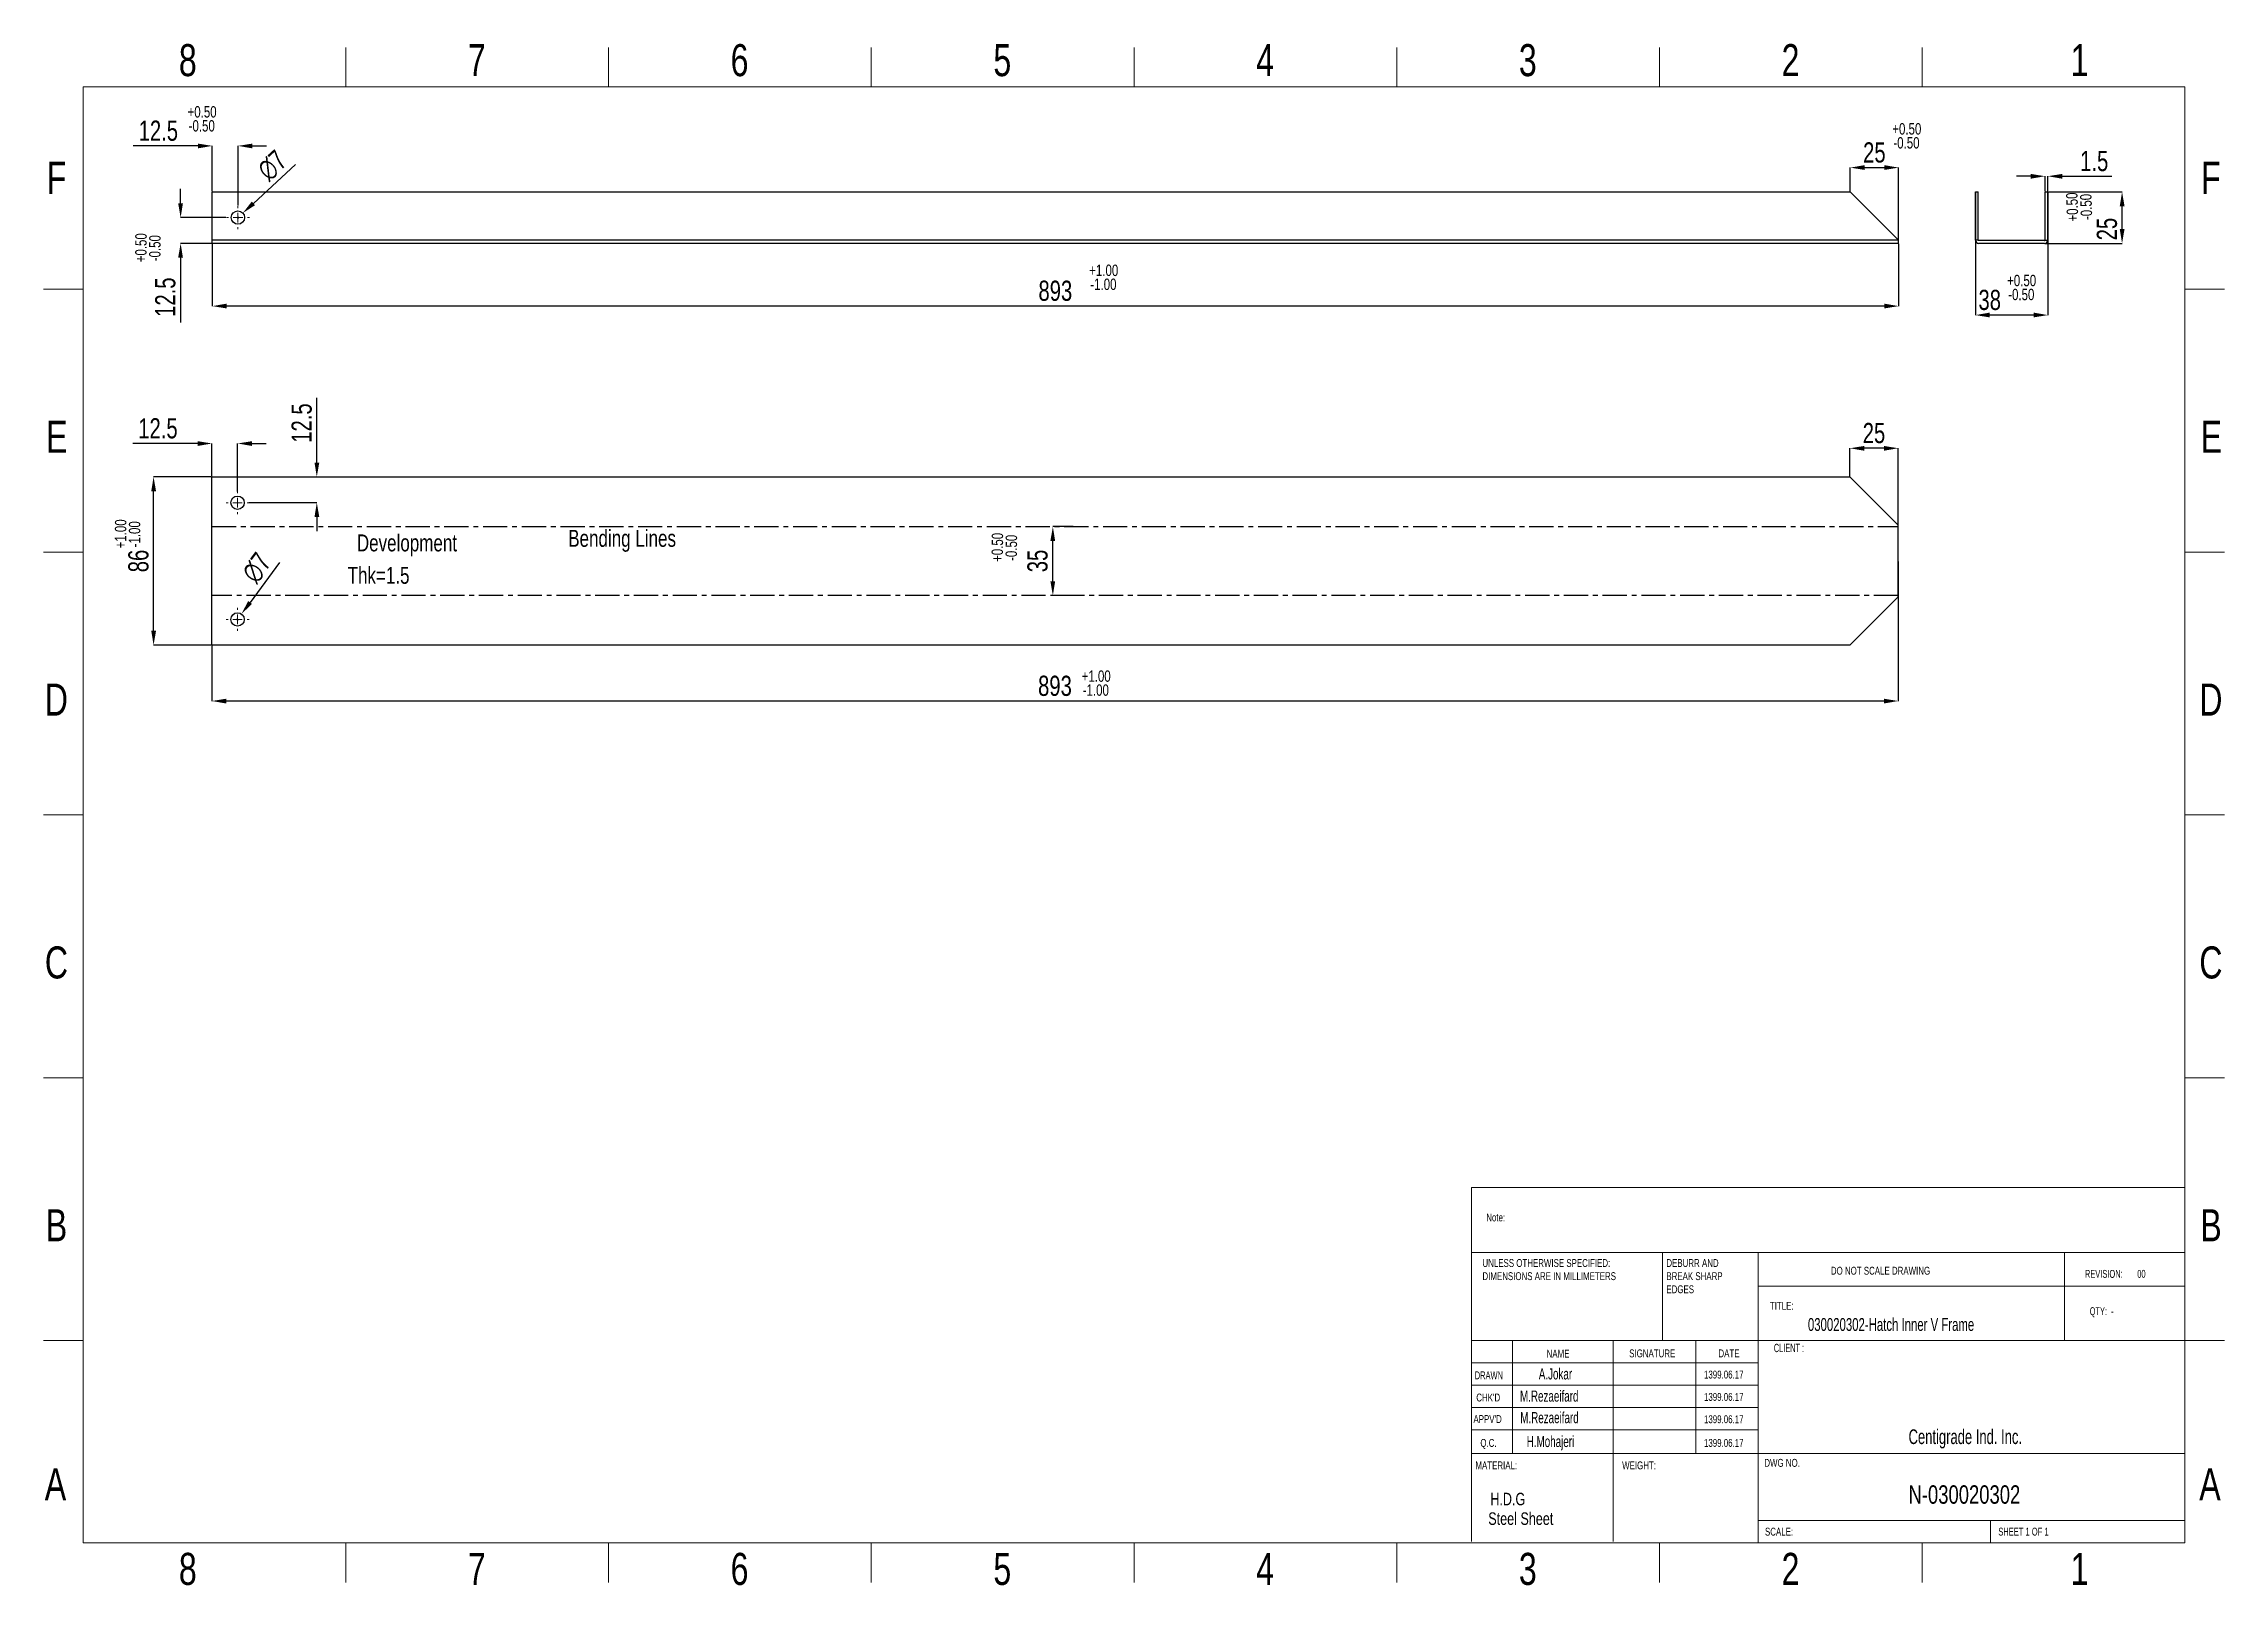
# Model space of a CAD drawing. Header units: millimetres. Extents: x 340 to 1484, y -48 to 760.
import ezdxf

# ---------------------------------------------------------------- set-up
doc = ezdxf.new("R2010")
doc.units = ezdxf.units.MM
doc.linetypes.add('CENTERX2', pattern=[20.32, 12.7, -2.54, 2.54, -2.54])
doc.styles.add('SLDTEXTSTYLE0', font='TXT', dxfattribs={"width": 0.75})
doc.styles.add('SLDTEXTSTYLE1', font='TXT', dxfattribs={"width": 0.686449})
doc.styles.add('SLDTEXTSTYLE2', font='TXT', dxfattribs={"width": 0.652778})
doc.styles.add('SLDTEXTSTYLE3', font='TXT', dxfattribs={"width": 0.692308})
doc.styles.add('SLDTEXTSTYLE4', font='TXT', dxfattribs={"width": 0.660714})
doc.styles.add('SLDTEXTSTYLE5', font='TXT', dxfattribs={"width": 0.678571})
doc.dimstyles.new('SLDDIMSTYLE0', dxfattribs={"dimscale": 5, "dimtxt": 2.116667, "dimasz": 1.5, "dimexe": 0, "dimexo": 0.0625, "dimgap": 0.529167, "dimtad": 1, "dimdec": 1, "dimrnd": 1e-09, "dimzin": 12, "dimdsep": 46, "dimtxsty": 'SLDTEXTSTYLE0', "dimcen": 0.09, "dimadec": 0, "dimazin": 3, "dimtfac": 1, "dimtdec": 1, "dimtofl": 0, "dimtmove": 0, "dimatfit": 3, "dimfxl": 1, "dimfrac": 2, "dimtolj": 1, "dimtzin": 12, "dimarcsym": 0})

# ---------------------------------------------------------------- blocks, each defined once
blk = doc.blocks.new('SW_CENTERMARKSYMBOL_0')
at = {"color": 0, "linetype": 'Continuous', "lineweight": 0}
for p, q in [((-0.5, 0), (-0.6, 0)), ((0, 0), (-0.25, 0)), ((0, 0.5), (0, 0.6)), ((0, 0), (0, 0.25)), ((0, 0), (0, -0.25)), ((0, 0), (0.25, 0)), ((0.5, 0), (0.6, 0)), ((0, -0.5), (0, -0.6))]:
    blk.add_line(p, q, dxfattribs=at)
blk = doc.blocks.new('SW_CENTERMARKSYMBOL_1')
at = {"color": 0, "linetype": 'Continuous', "lineweight": 0}
for p, q in [((-0.5, 0), (-0.6, 0)), ((0, 0), (-0.25, 0)), ((0, 0.5), (0, 0.6)), ((0, 0), (0, 0.25)), ((0, 0), (0, -0.25)), ((0, 0), (0.25, 0)), ((0.5, 0), (0.6, 0)), ((0, -0.5), (0, -0.6))]:
    blk.add_line(p, q, dxfattribs=at)
blk = doc.blocks.new('SW_CENTERMARKSYMBOL_2')
at = {"color": 0, "linetype": 'Continuous', "lineweight": 0}
for p, q in [((-0.5, 0), (-0.6, 0)), ((0, 0), (-0.25, 0)), ((0, 0.5), (0, 0.6)), ((0, 0), (0, 0.25)), ((0, 0), (0, -0.25)), ((0, 0), (0.25, 0)), ((0.5, 0), (0.6, 0)), ((0, -0.5), (0, -0.6))]:
    blk.add_line(p, q, dxfattribs=at)
blk = doc.blocks.new('SW_NOTE_62')
at = {"color": 0, "linetype": 'Continuous', "lineweight": 0, "char_height": 1.5, "attachment_point": 1, "style": 'SLDTEXTSTYLE0'}
for s, insert in [('UNLESS OTHERWISE SPECIFIED:', (0, 1.93)), ('DIMENSIONS ARE IN MILLIMETERS', (0, -0.57))]:
    blk.add_mtext(s, dxfattribs=dict(at, insert=insert))
blk = doc.blocks.new('SW_NOTE_63')
at = {"color": 0, "linetype": 'Continuous', "lineweight": 0, "char_height": 1.5, "attachment_point": 1, "style": 'SLDTEXTSTYLE0'}
for s, insert in [('DEBURR AND', (0, 1.93)), ('BREAK SHARP', (0, -0.57)), ('EDGES', (0, -3.07))]:
    blk.add_mtext(s, dxfattribs=dict(at, insert=insert))
blk = doc.blocks.new('*D6')
at = {"color": 0, "lineweight": -2, "transparency": 16777216}
for p, q in [((1353.3, 682.3), (1353.3, 618)), ((1391.3, 682.3), (1391.3, 618)), ((1383.8, 618), (1360.8, 618))]:
    blk.add_line(p, q, dxfattribs=at)
at = {"color": 0, "transparency": 16777216}
for points in [[(1360.8, 619.3), (1360.8, 616.8), (1353.3, 618)], [(1383.8, 619.3), (1383.8, 616.8), (1391.3, 618)]]:
    blk.add_solid(points, dxfattribs=at)
at = {"layer": 'Defpoints', "color": 0, "transparency": 16777216}
for p in [(1353.3, 682.6), (1391.3, 682.6), (1353.3, 618)]:
    blk.add_point(p, dxfattribs=at)
at = {"color": 0, "transparency": 16777216, "insert": (1360.8, 625.9), "char_height": 10.58, "attachment_point": 5, "style": 'SLDTEXTSTYLE0'}
blk.add_mtext('\\A1;38', dxfattribs=at)
blk = doc.blocks.new('*D7')
at = {"color": 0, "lineweight": -2, "transparency": 16777216}
for p, q in [((1391.6, 682.6), (1430.2, 682.6)), ((1430.2, 663.1), (1430.2, 675.1)), ((1389.9, 655.6), (1430.2, 655.6))]:
    blk.add_line(p, q, dxfattribs=at)
at = {"color": 0, "transparency": 16777216}
for points in [[(1429, 675.1), (1431.5, 675.1), (1430.2, 682.6)], [(1429, 663.1), (1431.5, 663.1), (1430.2, 655.6)]]:
    blk.add_solid(points, dxfattribs=at)
at = {"layer": 'Defpoints', "color": 0, "transparency": 16777216}
for p in [(1391.3, 682.6), (1430.2, 682.6), (1389.6, 655.6)]:
    blk.add_point(p, dxfattribs=at)
at = {"color": 0, "transparency": 16777216, "insert": (1422.3, 663.1), "char_height": 10.58, "attachment_point": 5, "rotation": 90, "style": 'SLDTEXTSTYLE0'}
blk.add_mtext('\\A1;25', dxfattribs=at)
blk = doc.blocks.new('*D8')
at = {"color": 0, "lineweight": -2, "transparency": 16777216}
for p, q in [((1382.3, 690.8), (1374.8, 690.8)), ((1389.8, 682.9), (1389.8, 690.8)), ((1391.3, 682.9), (1391.3, 690.8)), ((1398.8, 690.8), (1424.8, 690.8))]:
    blk.add_line(p, q, dxfattribs=at)
at = {"color": 0, "transparency": 16777216}
for points in [[(1382.3, 692), (1382.3, 689.5), (1389.8, 690.8)], [(1398.8, 692), (1398.8, 689.5), (1391.3, 690.8)]]:
    blk.add_solid(points, dxfattribs=at)
at = {"layer": 'Defpoints', "color": 0, "transparency": 16777216}
for p in [(1391.3, 690.8), (1389.8, 682.6), (1391.3, 682.6)]:
    blk.add_point(p, dxfattribs=at)
at = {"color": 0, "transparency": 16777216, "insert": (1415.6, 698.7), "char_height": 10.58, "attachment_point": 5, "style": 'SLDTEXTSTYLE0'}
blk.add_mtext('\\A1;1.5', dxfattribs=at)
blk = doc.blocks.new('*D9')
at = {"color": 0, "lineweight": -2, "transparency": 16777216}
for p, q in [((421.2, 706.7), (387.2, 706.7)), ((428.7, 682.9), (428.7, 706.7)), ((442.2, 675.4), (442.2, 706.7)), ((449.7, 706.7), (457.2, 706.7))]:
    blk.add_line(p, q, dxfattribs=at)
at = {"color": 0, "transparency": 16777216}
for points in [[(421.2, 707.9), (421.2, 705.4), (428.7, 706.7)], [(449.7, 707.9), (449.7, 705.4), (442.2, 706.7)]]:
    blk.add_solid(points, dxfattribs=at)
at = {"layer": 'Defpoints', "color": 0, "transparency": 16777216}
for p in [(428.7, 706.7), (428.7, 682.6), (442.2, 675.1)]:
    blk.add_point(p, dxfattribs=at)
at = {"color": 0, "transparency": 16777216, "insert": (400.4, 714.6), "char_height": 10.58, "attachment_point": 5, "style": 'SLDTEXTSTYLE0'}
blk.add_mtext('\\A1;12.5', dxfattribs=at)
blk = doc.blocks.new('*D10')
at = {"color": 0, "lineweight": -2, "transparency": 16777216}
for p, q in [((412.1, 676.6), (412.1, 684.1)), ((435.8, 669.1), (412.1, 669.1)), ((428.3, 655.6), (412.1, 655.6)), ((412.1, 648.1), (412.1, 614.1))]:
    blk.add_line(p, q, dxfattribs=at)
at = {"color": 0, "transparency": 16777216}
for points in [[(410.8, 676.6), (413.3, 676.6), (412.1, 669.1)], [(410.8, 648.1), (413.3, 648.1), (412.1, 655.6)]]:
    blk.add_solid(points, dxfattribs=at)
at = {"layer": 'Defpoints', "color": 0, "transparency": 16777216}
for p in [(436.2, 669.1), (412.1, 655.6), (428.7, 655.6)]:
    blk.add_point(p, dxfattribs=at)
at = {"color": 0, "transparency": 16777216, "insert": (404.1, 627.4), "char_height": 10.58, "attachment_point": 5, "rotation": 90, "style": 'SLDTEXTSTYLE0'}
blk.add_mtext('\\A1;12.5', dxfattribs=at)
blk = doc.blocks.new('*D11')
at = {"color": 0, "lineweight": -2, "transparency": 16777216}
for p, q in [((472.4, 696.9), (450.3, 676.5)), ((441.7, 669.1), (442.6, 669.1)), ((442.2, 668.7), (442.2, 669.6))]:
    blk.add_line(p, q, dxfattribs=at)
at = {"color": 0, "transparency": 16777216}
blk.add_solid([(449.4, 677.5), (451.1, 675.6), (444.7, 671.5)], dxfattribs=at)
at = {"layer": 'Defpoints', "color": 0, "transparency": 16777216}
for p in [(439.6, 666.7), (444.7, 671.5)]:
    blk.add_point(p, dxfattribs=at)
at = {"color": 0, "transparency": 16777216, "insert": (460.2, 696.4), "char_height": 10.58, "attachment_point": 5, "rotation": 42.571, "style": 'SLDTEXTSTYLE0'}
blk.add_mtext('\\A1;∅7', dxfattribs=at)
blk = doc.blocks.new('*D12')
at = {"color": 0, "lineweight": -2, "transparency": 16777216}
for p, q in [((428.7, 655.3), (428.7, 622.7)), ((1313, 655.3), (1313, 622.7)), ((1305.5, 622.7), (436.2, 622.7))]:
    blk.add_line(p, q, dxfattribs=at)
at = {"color": 0, "transparency": 16777216}
for points in [[(436.2, 624), (436.2, 621.5), (428.7, 622.7)], [(1305.5, 624), (1305.5, 621.5), (1313, 622.7)]]:
    blk.add_solid(points, dxfattribs=at)
at = {"layer": 'Defpoints', "color": 0, "transparency": 16777216}
for p in [(428.7, 655.6), (1313, 655.6), (428.7, 622.7)]:
    blk.add_point(p, dxfattribs=at)
at = {"color": 0, "transparency": 16777216, "insert": (870.8, 630.7), "char_height": 10.58, "attachment_point": 5, "style": 'SLDTEXTSTYLE0'}
blk.add_mtext('\\A1;893', dxfattribs=at)
blk = doc.blocks.new('*D13')
at = {"color": 0, "lineweight": -2, "transparency": 16777216}
for p, q in [((1287.7, 682.9), (1287.7, 695.3)), ((1295.2, 695.3), (1305.5, 695.3)), ((1313, 655.9), (1313, 695.3))]:
    blk.add_line(p, q, dxfattribs=at)
at = {"color": 0, "transparency": 16777216}
for points in [[(1295.2, 696.6), (1295.2, 694.1), (1287.7, 695.3)], [(1305.5, 696.6), (1305.5, 694.1), (1313, 695.3)]]:
    blk.add_solid(points, dxfattribs=at)
at = {"layer": 'Defpoints', "color": 0, "transparency": 16777216}
for p in [(1313, 695.3), (1287.7, 682.6), (1313, 655.6)]:
    blk.add_point(p, dxfattribs=at)
at = {"color": 0, "transparency": 16777216, "insert": (1300.3, 703.2), "char_height": 10.58, "attachment_point": 5, "style": 'SLDTEXTSTYLE0'}
blk.add_mtext('\\A1;25', dxfattribs=at)
blk = doc.blocks.new('*D14')
at = {"color": 0, "lineweight": -2, "transparency": 16777216}
for p, q in [((428.1, 533.2), (397.9, 533.2)), ((397.9, 452.5), (397.9, 525.7)), ((428.1, 445), (397.9, 445))]:
    blk.add_line(p, q, dxfattribs=at)
at = {"color": 0, "transparency": 16777216}
for points in [[(396.7, 525.7), (399.2, 525.7), (397.9, 533.2)], [(396.7, 452.5), (399.2, 452.5), (397.9, 445)]]:
    blk.add_solid(points, dxfattribs=at)
at = {"layer": 'Defpoints', "color": 0, "transparency": 16777216}
for p in [(397.9, 533.2), (428.5, 533.2), (428.5, 445)]:
    blk.add_point(p, dxfattribs=at)
at = {"color": 0, "transparency": 16777216, "insert": (390, 489.1), "char_height": 10.58, "attachment_point": 5, "rotation": 90, "style": 'SLDTEXTSTYLE0'}
blk.add_mtext('\\A1;86', dxfattribs=at)
blk = doc.blocks.new('*D15')
at = {"color": 0, "lineweight": -2, "transparency": 16777216}
for p, q in [((880.2, 507.1), (869.5, 507.1)), ((869.5, 478.5), (869.5, 499.6)), ((880.2, 471), (869.5, 471))]:
    blk.add_line(p, q, dxfattribs=at)
at = {"color": 0, "transparency": 16777216}
for points in [[(868.2, 499.6), (870.7, 499.6), (869.5, 507.1)], [(868.2, 478.5), (870.7, 478.5), (869.5, 471)]]:
    blk.add_solid(points, dxfattribs=at)
at = {"layer": 'Defpoints', "color": 0, "transparency": 16777216}
for p in [(869.5, 507.1), (880.5, 507.1), (880.5, 471)]:
    blk.add_point(p, dxfattribs=at)
at = {"color": 0, "transparency": 16777216, "insert": (861.5, 489.1), "char_height": 10.58, "attachment_point": 5, "rotation": 90, "style": 'SLDTEXTSTYLE0'}
blk.add_mtext('\\A1;35', dxfattribs=at)
blk = doc.blocks.new('*D16')
at = {"color": 0, "lineweight": -2, "transparency": 16777216}
for p, q in [((421, 550.7), (387, 550.7)), ((428.5, 533.5), (428.5, 550.7)), ((442, 525.5), (442, 550.7)), ((449.5, 550.7), (457, 550.7))]:
    blk.add_line(p, q, dxfattribs=at)
at = {"color": 0, "transparency": 16777216}
for points in [[(421, 551.9), (421, 549.4), (428.5, 550.7)], [(449.5, 551.9), (449.5, 549.4), (442, 550.7)]]:
    blk.add_solid(points, dxfattribs=at)
at = {"layer": 'Defpoints', "color": 0, "transparency": 16777216}
for p in [(428.5, 550.7), (428.5, 533.2), (442, 525.2)]:
    blk.add_point(p, dxfattribs=at)
at = {"color": 0, "transparency": 16777216, "insert": (400.2, 558.6), "char_height": 10.58, "attachment_point": 5, "style": 'SLDTEXTSTYLE0'}
blk.add_mtext('\\A1;12.5', dxfattribs=at)
blk = doc.blocks.new('*D17')
at = {"color": 0, "lineweight": -2, "transparency": 16777216}
for p, q in [((483.5, 540.7), (483.5, 574.6)), ((464.8, 533.2), (483.5, 533.2)), ((447.8, 519.7), (483.5, 519.7)), ((483.5, 512.2), (483.5, 504.7))]:
    blk.add_line(p, q, dxfattribs=at)
at = {"color": 0, "transparency": 16777216}
for points in [[(482.3, 540.7), (484.8, 540.7), (483.5, 533.2)], [(482.3, 512.2), (484.8, 512.2), (483.5, 519.7)]]:
    blk.add_solid(points, dxfattribs=at)
at = {"layer": 'Defpoints', "color": 0, "transparency": 16777216}
for p in [(464.5, 533.2), (483.5, 533.2), (447.5, 519.7)]:
    blk.add_point(p, dxfattribs=at)
at = {"color": 0, "transparency": 16777216, "insert": (475.6, 561.4), "char_height": 10.58, "attachment_point": 5, "rotation": 90, "style": 'SLDTEXTSTYLE0'}
blk.add_mtext('\\A1;12.5', dxfattribs=at)
blk = doc.blocks.new('*D18')
at = {"color": 0, "lineweight": -2, "transparency": 16777216}
for p, q in [((463.9, 488.3), (448.5, 467.3)), ((441.5, 458.5), (442.4, 458.5)), ((442, 458), (442, 458.9))]:
    blk.add_line(p, q, dxfattribs=at)
at = {"color": 0, "transparency": 16777216}
blk.add_solid([(447.5, 468.1), (449.5, 466.6), (444, 461.3)], dxfattribs=at)
at = {"layer": 'Defpoints', "color": 0, "transparency": 16777216}
for p in [(444, 461.3), (439.9, 455.7)]:
    blk.add_point(p, dxfattribs=at)
at = {"color": 0, "transparency": 16777216, "insert": (452, 485.5), "char_height": 10.58, "attachment_point": 5, "rotation": 53.678, "style": 'SLDTEXTSTYLE0'}
blk.add_mtext('\\A1;∅7', dxfattribs=at)
blk = doc.blocks.new('*D19')
at = {"color": 0, "lineweight": -2, "transparency": 16777216}
for p, q in [((1312.8, 488.8), (1312.8, 415.7)), ((428.5, 444.7), (428.5, 415.7)), ((1305.3, 415.7), (436, 415.7))]:
    blk.add_line(p, q, dxfattribs=at)
at = {"color": 0, "transparency": 16777216}
for points in [[(436, 416.9), (436, 414.4), (428.5, 415.7)], [(1305.3, 416.9), (1305.3, 414.4), (1312.8, 415.7)]]:
    blk.add_solid(points, dxfattribs=at)
at = {"layer": 'Defpoints', "color": 0, "transparency": 16777216}
for p in [(1312.8, 489.1), (428.5, 445), (428.5, 415.7)]:
    blk.add_point(p, dxfattribs=at)
at = {"color": 0, "transparency": 16777216, "insert": (870.6, 423.6), "char_height": 10.58, "attachment_point": 5, "style": 'SLDTEXTSTYLE0'}
blk.add_mtext('\\A1;893', dxfattribs=at)
blk = doc.blocks.new('*D20')
at = {"color": 0, "lineweight": -2, "transparency": 16777216}
for p, q in [((1287.5, 533.5), (1287.5, 548.2)), ((1305.3, 548.2), (1295, 548.2)), ((1312.8, 508.2), (1312.8, 548.2))]:
    blk.add_line(p, q, dxfattribs=at)
at = {"color": 0, "transparency": 16777216}
for points in [[(1295, 549.4), (1295, 546.9), (1287.5, 548.2)], [(1305.3, 549.4), (1305.3, 546.9), (1312.8, 548.2)]]:
    blk.add_solid(points, dxfattribs=at)
at = {"layer": 'Defpoints', "color": 0, "transparency": 16777216}
for p in [(1287.5, 548.2), (1287.5, 533.2), (1312.8, 507.9)]:
    blk.add_point(p, dxfattribs=at)
at = {"color": 0, "transparency": 16777216, "insert": (1300.1, 556.1), "char_height": 10.58, "attachment_point": 5, "style": 'SLDTEXTSTYLE0'}
blk.add_mtext('\\A1;25', dxfattribs=at)

msp = doc.modelspace()

# ---------------------------------------------------------------- linework, layer by layer
at = {"color": 7, "linetype": 'Continuous', "lineweight": 18}
for p, q in [((498.69, 737.69), (498.69, 758.36)), ((636.48, 737.69), (636.48, 758.36)), ((774.26, 737.69), (774.26, 758.36)), ((912.05, 758.36), (912.05, 737.69)), ((912.05, 737.69), (912.05, 758.36)), ((1049.83, 737.69), (1049.83, 758.36)), ((1187.62, 737.69), (1187.62, 758.36)), ((1325.41, 737.69), (1325.41, 758.36)), ((360.91, -25.64), (360.91, 737.69)), ((360.91, 737.69), (1463.19, 737.69)), ((1463.19, 737.69), (1463.19, -25.64)), ((360.91, 631.6), (340.24, 631.6)), ((1463.19, 631.6), (1483.86, 631.6)), ((360.91, 493.81), (340.24, 493.81)), ((1463.19, 493.81), (1483.86, 493.81)), ((340.24, 356.03), (360.91, 356.03)), ((360.91, 356.03), (340.24, 356.03)), ((1483.86, 356.03), (1463.19, 356.03)), ((1463.19, 356.03), (1483.86, 356.03)), ((360.91, 218.24), (340.24, 218.24)), ((1463.19, 218.24), (1483.86, 218.24)), ((1088.97, 160.64), (1463.19, 160.64)), ((1088.97, 160.64), (1088.97, 126.61)), ((1088.97, 126.61), (1463.19, 126.61)), ((1088.97, 126.61), (1088.97, -24.95)), ((1189.27, 126.61), (1189.27, 80.46)), ((1239.43, 126.61), (1239.43, -25.64)), ((1400.06, 80.46), (1400.06, 126.61)), ((1463.19, 109.05), (1239.43, 109.05)), ((360.91, 80.46), (340.24, 80.46)), ((1463.19, 80.46), (1088.97, 80.46)), ((1110.46, 80.46), (1110.46, 21.21)), ((1163.35, 80.46), (1163.35, -24.95)), ((1206.65, 80.46), (1206.65, 21.21)), ((1239.43, -24.95), (1239.43, 80.46)), ((1463.19, 80.46), (1483.86, 80.46)), ((1239.43, 68.74), (1088.97, 68.74)), ((1239.43, 57.03), (1088.97, 57.03)), ((1239.43, 45.32), (1088.97, 45.32)), ((1239.43, 33.61), (1088.97, 33.61)), ((1117.63, 21.21), (1088.97, 21.21)), ((1117.63, 21.21), (1463.19, 21.21)), ((1239.43, -13.93), (1463.19, -13.93)), ((1361.23, -25.64), (1361.23, -13.93)), ((1463.19, -25.64), (360.91, -25.64)), ((498.69, -25.64), (498.69, -46.31)), ((636.48, -25.64), (636.48, -46.31)), ((774.26, -25.64), (774.26, -46.31)), ((912.05, -46.31), (912.05, -25.64)), ((912.05, -25.64), (912.05, -46.31)), ((1049.83, -25.64), (1049.83, -46.31)), ((1187.62, -25.64), (1187.62, -46.31)), ((1325.41, -25.64), (1325.41, -46.31))]:
    msp.add_line(p, q, dxfattribs=at)
at = {"color": 7, "linetype": 'Continuous', "lineweight": 25}
for p, q in [((428.65, 657.31), (428.65, 682.61)), ((428.65, 682.61), (1287.65, 682.61)), ((1312.95, 657.31), (1287.65, 682.61)), ((1353.3, 682.61), (1354.8, 682.61)), ((1353.3, 657.31), (1353.3, 682.61)), ((1354.8, 657.31), (1354.8, 682.61)), ((1389.8, 657.31), (1389.8, 682.61)), ((1389.8, 682.61), (1391.3, 682.61)), ((1391.3, 657.31), (1391.3, 682.61)), ((1312.95, 657.31), (428.65, 657.31)), ((428.65, 655.61), (428.65, 657.31)), ((1312.95, 655.61), (428.65, 655.61)), ((1312.95, 655.61), (1312.95, 657.31)), ((1354.8, 657.31), (1353.3, 657.31)), ((1389.6, 657.11), (1355, 657.11)), ((1389.6, 655.61), (1355, 655.61)), ((1389.8, 657.31), (1391.3, 657.31)), ((428.45, 533.16), (1287.45, 533.16)), ((428.45, 444.97), (428.45, 533.16)), ((1312.75, 507.86), (1287.45, 533.16)), ((1312.75, 470.27), (1312.75, 507.86)), ((1312.75, 470.27), (1287.45, 444.97)), ((1287.45, 444.97), (428.45, 444.97))]:
    msp.add_line(p, q, dxfattribs=at)
at = {"color": 7, "linetype": 'CENTERX2'}
for p, q in [((428.45, 507.11), (1312.75, 507.11)), ((1312.75, 471.02), (428.45, 471.02))]:
    msp.add_line(p, q, dxfattribs=at)
at = {"color": 7, "linetype": 'Continuous', "lineweight": 25}
for centre in [(442.15, 669.11), (441.95, 519.66), (441.95, 458.47)]:
    msp.add_circle(centre, 3.5, dxfattribs=at)
for centre, radius, start, end in [((1355, 657.31), 1.7, 180, 270), ((1355, 657.31), 0.2, 180, 270), ((1389.6, 657.31), 0.2, 270, 0), ((1389.6, 657.31), 1.7, 270, 360)]:
    msp.add_arc(centre, radius, start, end, dxfattribs=at)

# ---------------------------------------------------------------- block references
at = {"color": 7, "linetype": 'Continuous', "lineweight": 0, "xscale": 9.999999999993937, "yscale": 9.999999999993937, "zscale": 9.999999999993937}
msp.add_blockref('SW_CENTERMARKSYMBOL_0', (442.15, 669.11), dxfattribs=at)
at = {"color": 7, "linetype": 'Continuous', "lineweight": 0, "xscale": 9.999999999993937, "yscale": 9.999999999993937, "zscale": 9.999999999993937, "rotation": 270}
for name, p in [('SW_CENTERMARKSYMBOL_1', (441.95, 519.66)), ('SW_CENTERMARKSYMBOL_2', (441.95, 458.47))]:
    msp.add_blockref(name, p, dxfattribs=at)
at = {"color": 7, "linetype": 'Continuous', "lineweight": 18, "xscale": 2.755704866200386, "yscale": 2.755704866200386, "zscale": 2.755704866200386}
for name, p in [('SW_NOTE_62', (1094.78, 117.85)), ('SW_NOTE_63', (1191.23, 117.85))]:
    msp.add_blockref(name, p, dxfattribs=at)

# ---------------------------------------------------------------- texts
at = {"color": 7, "linetype": 'Continuous', "lineweight": 18}
for s, insert, char_height, attachment_point, style in [('8', (415.85, 760.05), 16.8, 2, 'SLDTEXTSTYLE0'), ('7', (567.42, 760.05), 16.8, 2, 'SLDTEXTSTYLE0'), ('6', (705.2, 760.05), 16.8, 2, 'SLDTEXTSTYLE0'), ('5', (842.99, 760.05), 16.8, 2, 'SLDTEXTSTYLE0'), ('4', (980.77, 760.05), 16.8, 2, 'SLDTEXTSTYLE0'), ('3', (1118.56, 760.05), 16.8, 2, 'SLDTEXTSTYLE0'), ('2', (1256.34, 760.05), 16.8, 2, 'SLDTEXTSTYLE0'), ('1', (1407.91, 760.05), 16.8, 2, 'SLDTEXTSTYLE0'), ('F', (346.96, 698.35), 16.8, 2, 'SLDTEXTSTYLE0'), ('F', (1476.79, 698.35), 16.8, 2, 'SLDTEXTSTYLE0'), ('E', (347.16, 562.64), 16.8, 2, 'SLDTEXTSTYLE0'), ('E', (1477, 562.64), 16.8, 2, 'SLDTEXTSTYLE0'), ('D', (346.94, 424.85), 16.8, 2, 'SLDTEXTSTYLE0'), ('D', (1476.78, 424.85), 16.8, 2, 'SLDTEXTSTYLE0'), ('C', (346.96, 287.07), 16.8, 2, 'SLDTEXTSTYLE0'), ('C', (1476.79, 287.07), 16.8, 2, 'SLDTEXTSTYLE0'), ('B', (347, 149.28), 16.8, 2, 'SLDTEXTSTYLE0'), ('B', (1476.84, 149.28), 16.8, 2, 'SLDTEXTSTYLE0'), ('Note:', (1096.77, 147.05), 4.134, 1, 'SLDTEXTSTYLE0'), ('DO NOT SCALE DRAWING', (1277.5, 119.13), 4.1336, 1, 'SLDTEXTSTYLE0'), ('REVISION:       00', (1410.71, 117.48), 4.1336, 1, 'SLDTEXTSTYLE2'), ('TITLE:', (1245.52, 100.75), 4.134, 1, 'SLDTEXTSTYLE0'), ('030020302-Hatch Inner V Frame', (1265.46, 92.26), 6.7515, 1, 'SLDTEXTSTYLE4'), ('QTY:  -', (1413.25, 97.92), 4.134, 1, 'SLDTEXTSTYLE5'), ('NAME', (1128.43, 75.64), 4.134, 1, 'SLDTEXTSTYLE0'), ('SIGNATURE', (1171.73, 75.8), 4.134, 1, 'SLDTEXTSTYLE0'), ('DATE', (1218.53, 75.8), 4.134, 1, 'SLDTEXTSTYLE0'), ('CLIENT :', (1247.58, 78.76), 4.375, 1, 'SLDTEXTSTYLE4'), ('DRAWN', (1090.74, 64.29), 4.134, 1, 'SLDTEXTSTYLE1'), ('A.Jokar', (1124.33, 65.9), 5.833, 1, 'SLDTEXTSTYLE4'), ('1399.06.17', (1210.96, 64.69), 4.134, 1, 'SLDTEXTSTYLE0'), ("CHK'D", (1091.55, 52.66), 4.134, 1, 'SLDTEXTSTYLE0'), ('M.Rezaeifard', (1114.48, 54.27), 5.8329, 1, 'SLDTEXTSTYLE4'), ('1399.06.17', (1210.96, 52.98), 4.134, 1, 'SLDTEXTSTYLE0'), ("APPV'D", (1090.07, 41.37), 4.134, 1, 'SLDTEXTSTYLE0'), ('M.Rezaeifard', (1114.6, 42.98), 5.8329, 1, 'SLDTEXTSTYLE4'), ('1399.06.17', (1210.96, 41.27), 4.134, 1, 'SLDTEXTSTYLE0'), ('Centigrade Ind. Inc.', (1318.24, 33.91), 7.716, 1, 'SLDTEXTSTYLE4'), ('Q.C.', (1093.69, 28.86), 4.134, 1, 'SLDTEXTSTYLE0'), ('H.Mohajeri', (1118, 30.47), 5.833, 1, 'SLDTEXTSTYLE4'), ('1399.06.17', (1210.96, 28.87), 4.134, 1, 'SLDTEXTSTYLE0'), ('A', (346.46, 13.56), 16.8, 2, 'SLDTEXTSTYLE0'), ('MATERIAL:', (1091.1, 17.09), 4.134, 1, 'SLDTEXTSTYLE0'), ('WEIGHT:', (1168.04, 17.08), 4.13, 1, 'SLDTEXTSTYLE0'), ('DWG NO.', (1242.6, 18.41), 4.134, 1, 'SLDTEXTSTYLE0'), ('A', (1476.3, 13.56), 16.8, 2, 'SLDTEXTSTYLE0'), ('SCALE:', (1242.94, -17.65), 4.134, 1, 'SLDTEXTSTYLE0'), ('SHEET 1 OF 1', (1365.3, -17.65), 4.1336, 1, 'SLDTEXTSTYLE3'), ('8', (415.85, -30.84), 16.8, 2, 'SLDTEXTSTYLE0'), ('7', (567.42, -30.84), 16.8, 2, 'SLDTEXTSTYLE0'), ('6', (705.2, -30.84), 16.8, 2, 'SLDTEXTSTYLE0'), ('5', (842.99, -30.84), 16.8, 2, 'SLDTEXTSTYLE0'), ('4', (980.77, -30.84), 16.8, 2, 'SLDTEXTSTYLE0'), ('3', (1118.56, -30.84), 16.8, 2, 'SLDTEXTSTYLE0'), ('2', (1256.34, -30.84), 16.8, 2, 'SLDTEXTSTYLE0'), ('1', (1407.91, -30.84), 16.8, 2, 'SLDTEXTSTYLE0')]:
    msp.add_mtext(s, dxfattribs=dict(at, insert=insert, char_height=char_height, attachment_point=attachment_point, style=style))
at = {"char_height": 6, "attachment_point": 1, "style": 'SLDTEXTSTYLE0'}
for s, insert in [('+0.50', (415.74, 727.54)), ('-0.50', (416.3, 720.22)), ('+0.50', (1309.71, 718.63)), ('-0.50', (1310.27, 711.31)), ('+1.00', (888.58, 644.47)), ('-1.00', (889.14, 637.15)), ('+0.50', (1369.93, 639.13)), ('-0.50', (1370.5, 631.81)), ('+1.00', (884.61, 431.76)), ('-1.00', (885.17, 424.43))]:
    msp.add_mtext_dynamic_manual_height_columns(s, width=12.2316, gutter_width=12.22, heights=[6], dxfattribs=dict(at, insert=insert))
for s, insert, rotation in [('+0.50', (1401.29, 666.93), 91.83951), ('-0.50', (1408.59, 667.72), 91.83951), ('+0.50', (388.21, 645.71), 89.65482), ('-0.50', (395.53, 646.23), 89.65482), ('+1.00', (377.55, 495.73), 89.65482), ('-1.00', (384.87, 496.25), 89.65482), ('+0.50', (837.33, 488.64), 89.65482), ('-0.50', (844.66, 489.16), 89.65482)]:
    msp.add_mtext_dynamic_manual_height_columns(s, width=12.2316, gutter_width=12.22, heights=[6], dxfattribs=dict(at, insert=insert, rotation=rotation))
at = {"char_height": 8.89, "attachment_point": 5, "style": 'SLDTEXTSTYLE0'}
for s, insert in [('Development', (530.78, 497.25)), ('Bending Lines', (643.61, 499.64)), ('Thk=1.5', (515.89, 481.53))]:
    msp.add_mtext(s, dxfattribs=dict(at, insert=insert))
at = {"color": 7, "linetype": 'Continuous', "lineweight": 0, "attachment_point": 1, "style": 'SLDTEXTSTYLE0'}
for s, insert, char_height in [('H.D.G', (1098.91, 0.66), 6.575), ('Steel Sheet', (1097.84, -9.6), 6.5754)]:
    msp.add_mtext(s, dxfattribs=dict(at, insert=insert, char_height=char_height))
at = {"color": 7, "linetype": 'Continuous', "lineweight": 18, "insert": (1318.2, 4.57), "char_height": 9.645, "width": 69.926, "attachment_point": 1, "style": 'SLDTEXTSTYLE0'}
msp.add_mtext('N-030020302', dxfattribs=at)

# ---------------------------------------------------------------- dimensions: what is measured, and where the dimension line sits
for base, p1, p2, text, picture, middle in [((428.65, 706.66), (442.15, 675.11), (428.65, 682.61), '12.5', '*D9', (400.42, 714.6)), ((1312.95, 695.31), (1287.65, 682.61), (1312.95, 655.61), '25', '*D13', (1300.3, 703.25)), ((428.65, 622.73), (1312.95, 655.61), (428.65, 655.61), '893', '*D12', (870.8, 630.67)), ((428.45, 550.67), (441.95, 525.16), (428.45, 533.16), '12.5', '*D16', (400.23, 558.61)), ((1287.45, 548.16), (1312.75, 507.86), (1287.45, 533.16), '25', '*D20', (1300.1, 556.09)), ((428.45, 415.67), (1312.75, 489.07), (428.45, 444.97), '893', '*D19', (870.6, 423.6))]:
    dim = msp.add_linear_dim(base=base, p1=p1, p2=p2, text=text, dimstyle='SLDDIMSTYLE0')
    dim.commit()
    dim.dimension.update_dxf_attribs({"geometry": picture, "text_midpoint": middle})
dim = msp.add_diameter_dim_2p(p1=(439.58, 666.74), p2=(444.73, 671.47), dimstyle='SLDDIMSTYLE0')
dim.commit()
dim.dimension.update_dxf_attribs({"geometry": '*D11', "text_midpoint": (465.55, 690.6), "dimtype": 163})
dim = msp.add_linear_dim(base=(1391.3, 690.78), p1=(1389.8, 682.61), p2=(1391.3, 682.61), dimstyle='SLDDIMSTYLE0')
dim.commit()
dim.dimension.update_dxf_attribs({"geometry": '*D8', "text_midpoint": (1415.56, 698.71)})
for base, p1, p2, text, picture, middle in [((412.07, 655.61), (436.15, 669.11), (428.65, 655.61), '12.5', '*D10', (404.13, 627.38)), ((483.51, 533.16), (447.45, 519.66), (464.52, 533.16), '12.5', '*D17', (475.57, 561.39)), ((397.93, 533.16), (428.45, 444.97), (428.45, 533.16), '86', '*D14', (389.99, 489.07)), ((869.46, 507.11), (880.47, 471.02), (880.47, 507.11), '35', '*D15', (861.52, 489.07))]:
    dim = msp.add_linear_dim(base=base, p1=p1, p2=p2, angle=90, text=text, dimstyle='SLDDIMSTYLE0')
    dim.commit()
    dim.dimension.update_dxf_attribs({"geometry": picture, "text_midpoint": middle})
dim = msp.add_linear_dim(base=(1353.3, 618.01), p1=(1391.3, 682.61), p2=(1353.3, 682.61), dimstyle='SLDDIMSTYLE0')
dim.commit()
dim.dimension.update_dxf_attribs({"geometry": '*D6', "text_midpoint": (1360.8, 618.01), "dimtype": 160})
dim = msp.add_linear_dim(base=(1430.22, 682.61), p1=(1389.6, 655.61), p2=(1391.3, 682.61), angle=90, text='25', dimstyle='SLDDIMSTYLE0')
dim.commit()
dim.dimension.update_dxf_attribs({"geometry": '*D7', "text_midpoint": (1430.22, 663.11), "dimtype": 160})
dim = msp.add_diameter_dim_2p(p1=(439.88, 455.65), p2=(444.03, 461.29), dimstyle='SLDDIMSTYLE0')
dim.commit()
dim.dimension.update_dxf_attribs({"geometry": '*D18', "text_midpoint": (452, 485.54)})

doc.saveas('drawing.dxf')
